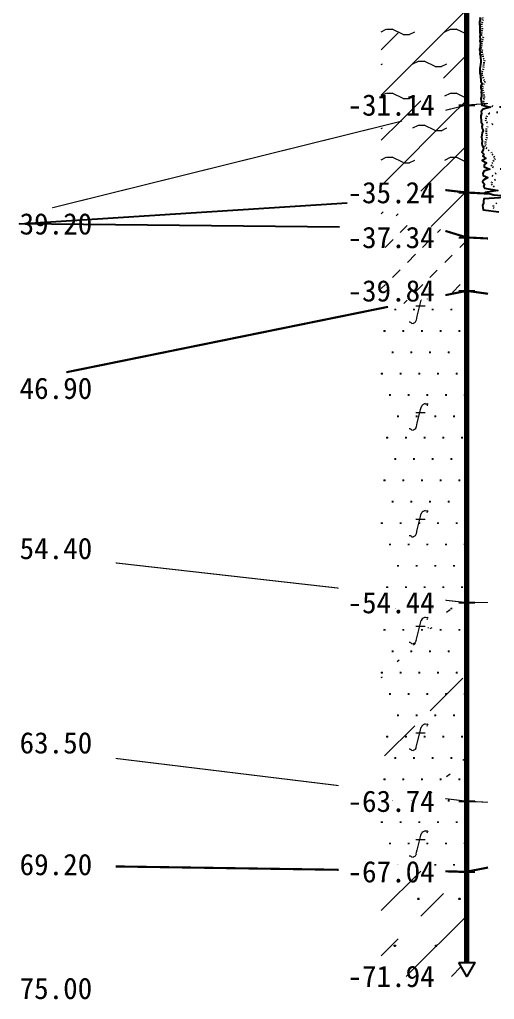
# Model space of a CAD drawing. Extents: x -37 to 3540, y -1485 to 297.
# Drawn here: x 1011.1 to 1055.6, y -1419.6 to -1327.8 of the extents above; entities that cross this region are included whole.
import ezdxf
from ezdxf.enums import TextEntityAlignment as Align

# ---------------------------------------------------------------- set-up
doc = ezdxf.new("R2010")
doc.units = 0
doc.linetypes.add('DOT', pattern=[6.35, 0, -6.35])
for name, color, linetype in [('CURVE', 200, 'CONTINUOUS'), ('HOLE', 41, 'CONTINUOUS'), ('STRATUM', 241, 'CONTINUOUS')]:
    doc.layers.add(name, color=color, linetype=linetype)
doc.layers.add('HATCH', color=7, linetype='CONTINUOUS', lineweight=13)
doc.styles.add('ST', font='')
doc.styles.get('ST').set_extended_font_data('SimSun')
pattern_1 = [(45, (818.5277, -1485), (-4.24264, 4.24264), [10, 0]), (45, (819.5887, -1488.182), (-2.12132, 6.36396), [3, -3])]
pattern_2 = [(82.875, (817.693, -1486.206), (0.000369, 10.0001764), [0.0893, -80.5337]), (143.13, (817.794, -1486.2818), (-29.999964, 20.000054), [0.12627, -49.87373]), (172.875, (817.9713, -1486.304), (-70.0002457, 9.9996603), [0.17857, -80.44443]), (206.565, (818.1497, -1486.2147), (-9.999705, -9.99969), [0.19954, -22.16046]), (243.435, (818.239, -1486.0363), (9e-06, -9.999696), [0.19954, -22.16146]), (255.964, (818.3282, -1485.679), (-0.0002, -9.999501), [0.36813, -40.86287]), (255.964, (818.6383, -1484.439), (-0.0002, -9.999501), [1.27838, -39.95262]), (255.964, (818.7068, -1484.165), (-0.0002, -9.999501), [0.28235, -40.94865]), (216.87, (818.897, -1483.9108), (-9.999982, -10.000018), [0.12627, -49.87373]), (243.435, (818.796, -1483.9865), (9e-06, -9.999696), [0.19954, -22.16146]), (206.565, (819.0755, -1483.8215), (-9.999705, -9.99969), [0.19954, -22.16046]), (172.875, (819.2527, -1483.8437), (-70.0002457, 9.9996603), [0.17857, -80.44443]), (143.13, (819.3537, -1483.9194), (-29.999964, 20.000054), [0.12627, -49.87373]), (82.875, (819.3426, -1484.008), (0.000369, 10.0001764), [0.0893, -80.5337]), (0, (818.198, -1484.66), (0, 10), [0.89286, -9.10714]), (0, (818.5527, -1485), (1, 2), [0, -1.75]), (0, (818.5277, -1484.975), (1, 2), [0, -1.75]), (0, (818.5277, -1485), (1, 2), [0, -1.75]), (0, (818.5027, -1485), (1, 2), [0, -1.75]), (0, (818.5277, -1485.025), (1, 2), [0, -1.75])]

msp = doc.modelspace()

# ---------------------------------------------------------------- hatches: boundary and pattern name
at = {"layer": 'HATCH'}
h = msp.add_hatch(dxfattribs=at)
h.set_pattern_fill('YNFNT', color=251, style=0)
h.set_pattern_definition([(45, (818.5277, -1485), (-4.24264, 4.24264), [10, 0]), (45, (819.5887, -1488.182), (-2.12132, 6.36396), [3, -3]), (26.565, (819.6018, -1485.2536), (5.999823, 5.999812), [0.567, -12.849]), (0, (819.035, -1485.2536), (0, 6), [0.567, -5.433]), (26.565, (816.9464, -1485), (5.999823, 5.999812), [0.567, -12.849]), (0, (817.4535, -1484.7464), (0, 6), [0.567, -5.433]), (153.435, (819.0348, -1485.2536), (-5.999818, -5e-06), [1.134, -12.2826]), (26.565, (822.6018, -1482.2536), (5.999823, 5.999812), [0.567, -12.849]), (0, (822.035, -1482.2536), (0, 6), [0.567, -5.433]), (26.565, (819.9464, -1482), (5.999823, 5.999812), [0.567, -12.849]), (0, (820.4535, -1481.7464), (0, 6), [0.567, -5.433]), (153.435, (822.0348, -1482.2536), (-5.999818, -5e-06), [1.134, -12.2826])])
h.paths.add_polyline_path([(1052.981, -1307.85), (1044.981, -1307.73), (1044.981, -1337.834), (1052.981, -1335.85)])
h.paths.add_polyline_path([(1040.911, -1337.339), (1050.469, -1337.339), (1050.469, -1334.406), (1040.911, -1334.406)], flags=9)
h.paths.add_polyline_path([(1040.913, -1309.336), (1050.467, -1309.336), (1050.467, -1306.42), (1040.913, -1306.42)], flags=9)
h = msp.add_hatch(dxfattribs=at)
h.set_pattern_fill('YNNT', color=251, style=0)
h.set_pattern_definition([(45, (818.5277, -1485), (-2.12132, 2.12132), [10, 0]), (26.565, (819.6018, -1485.2536), (5.999823, 5.999812), [0.567, -12.849]), (0, (819.035, -1485.2536), (0, 6), [0.567, -5.433]), (26.565, (816.9464, -1485), (5.999823, 5.999812), [0.567, -12.849]), (0, (817.4535, -1484.7464), (0, 6), [0.567, -5.433]), (153.435, (819.0348, -1485.2536), (-5.999818, -5e-06), [1.134, -12.2826]), (26.565, (822.6018, -1482.2536), (5.999823, 5.999812), [0.567, -12.849]), (0, (822.035, -1482.2536), (0, 6), [0.567, -5.433]), (26.565, (819.9464, -1482), (5.999823, 5.999812), [0.567, -12.849]), (0, (820.4535, -1481.7464), (0, 6), [0.567, -5.433]), (153.435, (822.0348, -1482.2536), (-5.999818, -5e-06), [1.134, -12.2826])])
h.paths.add_polyline_path([(1052.981, -1335.85), (1044.981, -1337.834), (1044.981, -1343.11), (1052.981, -1344.05)])
h.paths.add_polyline_path([(1040.911, -1345.539), (1050.469, -1345.539), (1050.469, -1342.606), (1040.911, -1342.606)], flags=9)
h.paths.add_polyline_path([(1040.911, -1337.339), (1050.469, -1337.339), (1050.469, -1334.406), (1040.911, -1334.406)], flags=9)
h = msp.add_hatch(dxfattribs=at)
h.set_pattern_fill('FZNT', color=32, style=0)
h.set_pattern_definition(pattern_1)
h.paths.add_polyline_path([(1052.981, -1344.05), (1044.981, -1343.11), (1044.981, -1345.812), (1052.981, -1348.25)])
h.paths.add_polyline_path([(1040.911, -1345.539), (1050.469, -1345.539), (1050.469, -1342.606), (1040.911, -1342.606)], flags=9)
h = msp.add_hatch(dxfattribs=at)
h.set_pattern_fill('NZFT', color=52, style=0)
h.set_pattern_definition([(45, (818.5277, -1485), (-6e-07, 6.99998), [0.9473, -8.9522]), (45, (819.9277, -1483.6), (-6e-07, 6.99998), [0.9869, -8.9126]), (45, (821.3277, -1482.2), (-6e-07, 6.99998), [1.06018, -8.83931]), (45, (822.7277, -1480.8), (-6e-07, 6.99998), [0.94918, -8.95032]), (45, (824.1277, -1479.4), (-6e-07, 6.99998), [1.0365, -8.863]), (45, (822.0277, -1485), (-6e-07, 6.99998), [1.01335, -8.88615]), (45, (823.4277, -1483.6), (-6e-07, 6.99998), [1.07896, -12.12037]), (45, (824.8277, -1482.2), (-6e-07, 6.99998), [0.99882, -8.90067]), (45, (819.2277, -1480.8), (-4e-07, 6.99998), [1.05533, -8.84416]), (45, (820.6277, -1479.4), (-4e-07, 6.99998), [1.0365, -8.863])])
h.paths.add_polyline_path([(1052.981, -1348.25), (1044.981, -1345.812), (1044.981, -1354.877), (1052.981, -1353.25)])
h.paths.add_polyline_path([(1040.911, -1354.739), (1050.469, -1354.739), (1050.469, -1351.806), (1040.911, -1351.806)], flags=9)
h.paths.add_polyline_path([(1040.911, -1349.739), (1050.469, -1349.739), (1050.469, -1346.806), (1040.911, -1346.806)], flags=9)
h = msp.add_hatch(dxfattribs=at)
h.set_pattern_fill('FS', color=142, style=0)
h.set_pattern_definition(pattern_2)
h.paths.add_polyline_path([(1052.981, -1353.25), (1044.981, -1354.877), (1044.981, -1381.545), (1052.981, -1382.45)])
h.paths.add_polyline_path([(1040.916, -1383.933), (1050.464, -1383.933), (1050.464, -1381.034), (1040.916, -1381.034)], flags=9)
h.paths.add_polyline_path([(1040.911, -1354.739), (1050.469, -1354.739), (1050.469, -1351.806), (1040.911, -1351.806)], flags=9)
h = msp.add_hatch(dxfattribs=at)
h.set_pattern_fill('FS', color=142, style=0)
h.set_pattern_definition(pattern_2)
h.paths.add_polyline_path([(1052.981, -1382.45), (1044.981, -1381.545), (1044.981, -1400.074), (1052.981, -1401.05)])
h.paths.add_polyline_path([(1040.911, -1402.539), (1050.469, -1402.539), (1050.469, -1399.606), (1040.911, -1399.606)], flags=9)
h.paths.add_polyline_path([(1040.916, -1383.933), (1050.464, -1383.933), (1050.464, -1381.034), (1040.916, -1381.034)], flags=9)
h = msp.add_hatch(dxfattribs=at)
h.set_pattern_fill('SZFT', color=142, scale=2.2, style=0)
h.set_pattern_definition([(45, (818.528, -1485), (-2e-06, 15.39996), [4.3383, -17.4406]), (45, (824.716, -1478.777), (-2e-06, 15.39996), [4.3861, -17.3928]), (45, (829.676, -1473.819), (-2e-06, 15.39996), [3.9899, -17.7889]), (26.565, (818.528, -1477.3), (15.4, 15.4), [0.2123, -34.22315]), (36.8699, (820.0677, -1475.76), (15.4, 15.4), [0.43504, -76.56496]), (315, (826.228, -1469.653), (15.39996, 3e-06), [0.0727, -21.7062]), (26.565, (826.228, -1485), (15.4, 15.4), [0.31845, -34.117]), (26.565, (827.768, -1483.46), (15.4, 15.4), [0.2316, -34.2038]), (90, (828.538, -1482.69), (-15.4, -1e-06), [0.0633, -15.3367]), (26.565, (829.308, -1481.92), (15.4, 15.4), [0.2002, -68.6707]), (36.8699, (830.8477, -1480.38), (15.4, 15.4), [0.2435, -76.7565]), (45, (832.388, -1478.84), (-5e-07, 15.39996), [0.24005, -21.5388]), (315, (833.739, -1477.195), (15.39996, 3e-06), [0.0727, -21.7062]), (36.8699, (821.6077, -1474.22), (15.4, 15.4), [0.2249, -76.7751]), (53.1301, (823.1477, -1472.68), (30.8, 46.2), [0.29564, -76.70436]), (53.1301, (824.6877, -1471.14), (30.8, 46.2), [0.27774, -76.72226])])
h.paths.add_polyline_path([(1052.981, -1382.45), (1044.981, -1381.545), (1044.981, -1400.074), (1052.981, -1401.05)])
h.paths.add_polyline_path([(1040.911, -1402.539), (1050.469, -1402.539), (1050.469, -1399.606), (1040.911, -1399.606)], flags=9)
h.paths.add_polyline_path([(1040.916, -1383.933), (1050.464, -1383.933), (1050.464, -1381.034), (1040.916, -1381.034)], flags=9)
h = msp.add_hatch(dxfattribs=at)
h.set_pattern_fill('FS', color=142, style=0)
h.set_pattern_definition(pattern_2)
h.paths.add_polyline_path([(1052.981, -1401.05), (1044.981, -1400.074), (1044.981, -1407.53), (1052.981, -1407.65)])
h.paths.add_polyline_path([(1040.911, -1409.139), (1050.469, -1409.139), (1050.469, -1406.206), (1040.911, -1406.206)], flags=9)
h.paths.add_polyline_path([(1040.911, -1402.539), (1050.469, -1402.539), (1050.469, -1399.606), (1040.911, -1399.606)], flags=9)
h = msp.add_hatch(dxfattribs=at)
h.set_pattern_fill('FZNT', color=32, style=0)
h.set_pattern_definition(pattern_1)
h.paths.add_polyline_path([(1052.981, -1407.65), (1044.981, -1407.53), (1044.981, -1417.45), (1052.981, -1417.45), (1052.231, -1416.151), (1052.981, -1416.151)])
h.paths.add_polyline_path([(1040.911, -1418.939), (1050.469, -1418.939), (1050.469, -1416.006), (1040.911, -1416.006)], flags=9)
h.paths.add_polyline_path([(1040.911, -1409.139), (1050.469, -1409.139), (1050.469, -1406.206), (1040.911, -1406.206)], flags=9)
h = msp.add_hatch(dxfattribs=at)
h.set_pattern_fill('FS', color=32, scale=2.2, style=0)
h.set_pattern_definition([(82.875, (816.6915, -1487.6533), (0.000812, 22.000388), [0.1964, -177.1742]), (143.13, (816.9138, -1487.82), (-65.99992, 44.00012), [0.2778, -109.7222]), (172.875, (817.3036, -1487.8687), (-154.00054, 21.999253), [0.3929, -176.9777]), (206.565, (817.696, -1487.672), (-21.99935, -21.9993), [0.439, -48.753]), (243.435, (817.893, -1487.28), (2e-05, -21.99933), [0.439, -48.7552]), (255.964, (818.089, -1486.494), (-0.00044, -21.9989), [0.8099, -89.8983]), (255.964, (818.771, -1483.7656), (-0.00044, -21.9989), [2.8124, -87.8958]), (255.964, (818.9217, -1483.163), (-0.00044, -21.9989), [0.6212, -90.087]), (216.87, (819.3402, -1482.6037), (-21.99996, -22.00004), [0.2778, -109.7222]), (243.435, (819.118, -1482.77), (2e-05, -21.99933), [0.439, -48.7552]), (206.565, (819.733, -1482.407), (-21.99935, -21.9993), [0.439, -48.753]), (172.875, (820.1227, -1482.456), (-154.00054, 21.999253), [0.3929, -176.9777]), (143.13, (820.345, -1482.6228), (-65.99992, 44.00012), [0.2778, -109.7222]), (82.875, (820.3206, -1482.8177), (0.000812, 22.000388), [0.1964, -177.1742]), (0, (817.802, -1484.252), (0, 22), [1.9643, -20.0357]), (0, (818.5827, -1485), (2.2, 4.4), [0, -3.85]), (0, (818.5277, -1484.945), (2.2, 4.4), [0, -3.85]), (0, (818.5277, -1485), (2.2, 4.4), [0, -3.85]), (0, (818.4727, -1485), (2.2, 4.4), [0, -3.85]), (0, (818.5277, -1485.055), (2.2, 4.4), [0, -3.85])])
h.paths.add_polyline_path([(1052.981, -1407.65), (1044.981, -1407.53), (1044.981, -1417.45), (1052.981, -1417.45), (1052.231, -1416.151), (1052.981, -1416.151)])
h.paths.add_polyline_path([(1040.911, -1418.939), (1050.469, -1418.939), (1050.469, -1416.006), (1040.911, -1416.006)], flags=9)
h.paths.add_polyline_path([(1040.911, -1409.139), (1050.469, -1409.139), (1050.469, -1406.206), (1040.911, -1406.206)], flags=9)

# ---------------------------------------------------------------- linework, layer by layer
at = {"layer": 'CURVE', "color": 30, "linetype": 'Continuous'}
msp.add_lwpolyline([(1054.221, -1327.65), (1054.251, -1327.85), (1054.171, -1328.05), (1054.161, -1328.25), (1054.211, -1328.45), (1054.201, -1328.65), (1054.221, -1328.85), (1054.221, -1329.05), (1054.231, -1329.25), (1054.201, -1329.45), (1054.231, -1329.65), (1054.221, -1329.85), (1054.271, -1330.05), (1054.241, -1330.25), (1054.251, -1330.45), (1054.171, -1330.65), (1054.231, -1330.85), (1054.211, -1331.05), (1054.271, -1331.25), (1054.271, -1331.45), (1054.301, -1331.65), (1054.301, -1331.85), (1054.281, -1332.05), (1054.241, -1332.25), (1054.221, -1332.45), (1054.201, -1332.65), (1054.221, -1332.85), (1054.261, -1333.05), (1054.281, -1333.25), (1054.291, -1333.45), (1054.291, -1333.65), (1054.411, -1333.85), (1054.291, -1334.05), (1054.301, -1334.25), (1054.371, -1334.45), (1054.331, -1334.65), (1054.361, -1334.85), (1054.361, -1335.05), (1054.301, -1335.25), (1054.321, -1335.45), (1054.361, -1335.65), (1054.391, -1335.85), (1055.221, -1336.05), (1054.521, -1336.25), (1054.321, -1336.45), (1054.361, -1336.65), (1054.311, -1336.85), (1054.291, -1337.05), (1054.331, -1337.25), (1054.321, -1337.45), (1054.461, -1337.65), (1054.401, -1337.85), (1054.411, -1338.05), (1054.511, -1338.25), (1054.431, -1338.45), (1054.401, -1338.65), (1054.361, -1338.85), (1054.401, -1339.05), (1054.421, -1339.25), (1054.381, -1339.45), (1054.431, -1339.65), (1054.541, -1339.85), (1054.521, -1340.05), (1054.391, -1340.25), (1054.581, -1340.45), (1054.501, -1340.65), (1054.761, -1340.85), (1054.441, -1341.05), (1054.841, -1341.25), (1054.621, -1341.45), (1054.621, -1341.65), (1055.151, -1341.85), (1054.581, -1342.05), (1054.491, -1342.25), (1054.511, -1342.45), (1054.971, -1342.65), (1054.591, -1342.85), (1054.471, -1343.05), (1054.641, -1343.25), (1054.541, -1343.45), (1054.631, -1343.65), (1055.901, -1343.85), (1054.701, -1344.05), (1055.521, -1344.25), (1057.541, -1344.45), (1054.581, -1344.65), (1054.561, -1344.85), (1054.541, -1345.05), (1054.471, -1345.25), (1054.481, -1345.45), (1054.511, -1345.65), (1056.001, -1345.85)], dxfattribs=at)
at = {"layer": 'CURVE', "color": 100, "linetype": 'DOT', "ltscale": 0.1}
for points in [[(1054.441, -1327.65), (1054.481, -1327.85), (1054.411, -1328.05), (1054.361, -1328.25), (1054.361, -1328.45), (1054.441, -1328.65), (1054.381, -1328.85), (1054.371, -1329.05), (1054.341, -1329.25), (1054.511, -1329.45), (1054.451, -1329.65), (1054.421, -1329.85), (1054.381, -1330.05), (1054.361, -1330.25), (1054.311, -1330.45), (1054.411, -1330.65), (1054.391, -1330.85), (1054.411, -1331.05), (1054.481, -1331.25), (1054.521, -1331.45), (1054.641, -1331.65), (1054.591, -1331.85), (1054.551, -1332.05), (1054.541, -1332.25), (1054.521, -1332.45), (1054.431, -1332.65), (1054.381, -1332.85), (1054.381, -1333.05), (1054.481, -1333.25), (1054.551, -1333.45), (1054.691, -1333.65), (1054.561, -1333.85), (1054.451, -1334.05), (1054.431, -1334.25), (1054.461, -1334.45), (1054.521, -1334.65), (1054.571, -1334.85), (1054.601, -1335.05), (1054.601, -1335.25), (1054.521, -1335.45), (1054.631, -1335.65), (1054.601, -1335.85), (1056.371, -1336.05)], [(1056.611, -1336.45), (1055.071, -1336.65), (1054.851, -1336.85), (1054.781, -1337.05), (1054.731, -1337.25), (1054.821, -1337.45), (1055.411, -1337.65), (1054.931, -1337.85), (1054.811, -1338.05), (1054.811, -1338.25), (1054.791, -1338.45), (1054.831, -1338.65), (1054.861, -1338.85), (1054.811, -1339.05), (1054.711, -1339.25), (1054.751, -1339.45), (1054.671, -1339.65), (1054.781, -1339.85), (1054.981, -1340.05), (1055.261, -1340.25), (1055.341, -1340.45), (1055.531, -1340.65), (1055.621, -1340.85), (1055.511, -1341.05), (1055.381, -1341.25), (1055.261, -1341.45), (1055.401, -1341.65), (1056.251, -1341.85)], [(1055.731, -1342.25), (1055.331, -1342.45), (1055.691, -1342.65)], [(1055.661, -1342.85), (1055.331, -1343.05), (1055.281, -1343.25), (1055.471, -1343.45), (1055.741, -1343.65)], [(1055.781, -1345.05), (1055.471, -1345.25), (1055.451, -1345.45), (1055.731, -1345.65)]]:
    msp.add_lwpolyline(points, dxfattribs=at)
at = {"layer": 'HOLE', "linetype": 'Continuous', "const_width": 0.5}
msp.add_lwpolyline([(1052.981, -1267.45), (1052.981, -1416.151)], dxfattribs=at)
at = {"layer": 'HOLE', "linetype": 'Continuous'}
for points in [[(1052.231, -1335.85), (1053.731, -1335.85)], [(1052.231, -1344.05), (1053.731, -1344.05)], [(1052.231, -1348.25), (1053.731, -1348.25)], [(1052.231, -1353.25), (1053.731, -1353.25)], [(1052.231, -1382.45), (1053.731, -1382.45)], [(1052.231, -1401.05), (1053.731, -1401.05)], [(1052.231, -1407.65), (1053.731, -1407.65)]]:
    msp.add_lwpolyline(points, dxfattribs=at)
msp.add_lwpolyline([(1052.231, -1416.151), (1053.731, -1416.151), (1052.981, -1417.45)], close=True, dxfattribs=at)
at = {"layer": 'STRATUM', "linetype": 'Continuous'}
for points, const_width in [([(1050.981, -1336.346), (1052.981, -1335.85), (1054.981, -1335.711)], 0.1), ([(1014.159, -1345.476), (1030.545, -1341.413), (1046.931, -1337.35)], 0.1), ([(1050.981, -1343.815), (1052.981, -1344.05), (1054.981, -1344.149)], 0.2), ([(1050.981, -1347.641), (1052.981, -1348.25), (1054.981, -1348.349)], 0.2), ([(1050.981, -1353.657), (1052.981, -1353.25), (1054.981, -1353.528)], 0.2), ([(1015.485, -1360.876), (1030.545, -1357.813), (1045.605, -1354.75)], 0.2), ([(1020.11, -1378.733), (1030.545, -1379.913), (1040.981, -1381.093)], 0.1), ([(1050.981, -1382.224), (1052.981, -1382.45), (1054.981, -1382.43)], 0.1), ([(1020.11, -1397.04), (1030.545, -1398.313), (1040.981, -1399.586)], 0.1), ([(1050.981, -1400.806), (1052.981, -1401.05), (1054.981, -1401.149)], 0.1), ([(1020.11, -1407.156), (1030.545, -1407.313), (1040.981, -1407.47)], 0.2), ([(1050.981, -1407.62), (1052.981, -1407.65), (1054.981, -1407.257)], 0.2)]:
    msp.add_lwpolyline(points, dxfattribs=dict(at, const_width=const_width))
at = {"layer": 'STRATUM'}
msp.add_lwpolyline([(1041.071, -1347.276), (1011.11, -1346.976), (1041.784, -1344.997)], dxfattribs=at)

# ---------------------------------------------------------------- texts
at = {"layer": 'HOLE', "style": 'ST'}
for s, p in [('-31.14', (1049.981, -1335.85)), ('-35.24', (1049.981, -1344.05)), ('-37.34', (1049.981, -1348.25)), ('-39.84', (1049.981, -1353.25)), ('-54.44', (1049.981, -1382.45)), ('-63.74', (1049.981, -1401.05)), ('-67.04', (1049.981, -1407.65)), ('-71.94', (1049.981, -1417.45))]:
    msp.add_text(s, height=2, dxfattribs=at).set_placement(p, align=Align.MIDDLE_RIGHT)
for s, p in [('39.20', (1011.11, -1346.976)), ('46.90', (1011.11, -1362.376)), ('54.40', (1011.11, -1377.376)), ('63.50', (1011.11, -1395.576)), ('69.20', (1011.11, -1406.976)), ('75.00', (1011.11, -1418.576))]:
    msp.add_text(s, height=2, dxfattribs=at).set_placement(p, align=Align.MIDDLE_LEFT)

doc.saveas('drawing.dxf')
